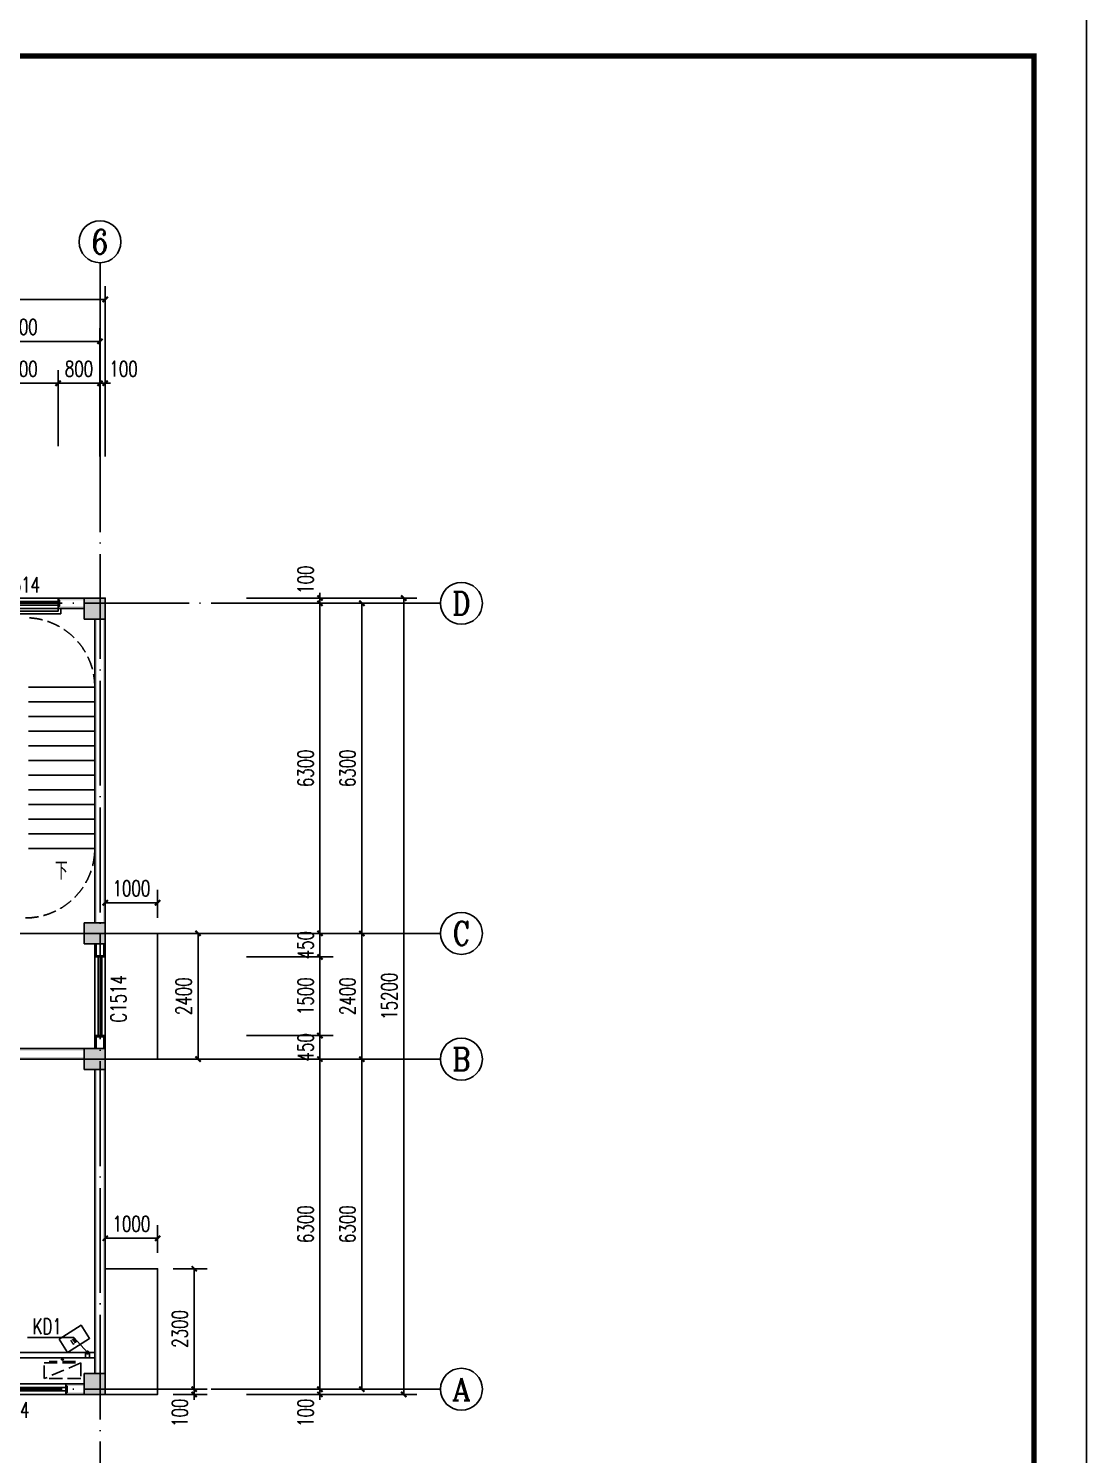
# Model space of a CAD drawing. Extents: x 5904849 to 6011887, y -826029 to -177002.
# Drawn here: x 5944049 to 5964249, y -436788 to -409571 of the extents above; entities that cross this region are included whole.
import ezdxf
from ezdxf.enums import TextEntityAlignment as Align

# ---------------------------------------------------------------- set-up
doc = ezdxf.new("R2010")
doc.units = 0
doc.header["$LTSCALE"] = 1000
doc.header["$MEASUREMENT"] = 0
doc.linetypes.add('DASH', pattern=[0.35, 0.25, -0.1])
doc.linetypes.add('DOTE', pattern=[2.42, 2, -0.2, 0.02, -0.2])
doc.layers.get('0').update_dxf_attribs({"linetype": 'CONTINUOUS'})
doc.layers.get('Defpoints').update_dxf_attribs({"linetype": 'CONTINUOUS'})
for name, color, linetype in [('AXIS', 3, 'CONTINUOUS'), ('AXIS_TEXT', 7, 'CONTINUOUS'), ('COLUMN', 9, 'CONTINUOUS'), ('DIM_SYMB', 3, 'CONTINUOUS'), ('DOTE', 252, 'CONTINUOUS'), ('PUB_DIM', 3, 'CONTINUOUS'), ('PUB_HATCH', 8, 'CONTINUOUS'), ('PUB_TEXT', 7, 'CONTINUOUS'), ('PUB_TITLE', 4, 'CONTINUOUS'), ('PUB_WALL', 9, 'CONTINUOUS'), ('STAIR', 5, 'CONTINUOUS'), ('WALL', 2, 'CONTINUOUS'), ('WINDOW', 4, 'CONTINUOUS'), ('WINDOW_TEXT', 7, 'CONTINUOUS'), ('厨卫布置', 6, 'CONTINUOUS'), ('填充', 251, 'CONTINUOUS'), ('排水', 221, 'CONTINUOUS')]:
    doc.layers.add(name, color=color, linetype=linetype)
doc.styles.add('_TCH_AXIS', font='COMPLEX', dxfattribs={"bigfont": 'GBCBIG'})
doc.styles.add('_TCH_DIM', font='SIMPLEX', dxfattribs={"bigfont": 'GBCBIG'})
doc.styles.add('_TCH_DIM_T3', font='SIMPLEX', dxfattribs={"width": 0.705882, "bigfont": 'GBCBIG'})
doc.styles.add('_TCH_LABEL', font='COMPLEX', dxfattribs={"bigfont": 'GBCBIG'})
doc.styles.add('_TCH_WINDOW', font='SIMPLEX', dxfattribs={"height": 3.5, "bigfont": 'GBCBIG'})
doc.styles.add('COMPLEX', font='COMPLEX')
doc.styles.add('DIM_FONT', font='SIMPLEX', dxfattribs={"width": 0.7, "bigfont": 'GBCBIG'})
doc.dimstyles.new('_TCH_ARCH&&100', dxfattribs={"dimtxt": 297.5, "dimasz": 100, "dimexe": 250, "dimexo": 300, "dimgap": 126.25, "dimtad": 1, "dimdec": 0, "dimzin": 0, "dimdsep": 46, "dimtxsty": '_TCH_DIM_T3', "dimblk": 'ARCHTICK', "dimcen": 0.09, "dimclrt": 7, "dimazin": 2, "dimtfac": 1, "dimtdec": 0, "dimtix": 1, "dimtmove": 2, "dimatfit": 3, "dimfxl": 0, "dimtolj": 1, "dimtzin": 0, "dimarcsym": 0})

# ---------------------------------------------------------------- blocks, each defined once
blk = doc.blocks.new('_ArchTick')
at = {"color": 0, "linetype": 'ByBlock', "const_width": 0.4}
blk.add_lwpolyline([(-0.5, -0.5), (0.5, 0.5)], dxfattribs=at)
blk = doc.blocks.new('*D1093')
at = {"layer": 'Defpoints', "color": 0}
for p in [(5944614, -416342), (5943114, -417842), (5944614, -417842)]:
    blk.add_point(p, dxfattribs=at)
at = {"layer": 'PUB_DIM', "color": 0, "lineweight": -2}
for p, q in [((5943114, -417542), (5943114, -416092)), ((5944614, -417542), (5944614, -416092)), ((5943114, -416342), (5944614, -416342))]:
    blk.add_line(p, q, dxfattribs=at)
at = {"layer": 'PUB_DIM', "color": 0, "lineweight": -2, "xscale": 100, "yscale": 100, "zscale": 100, "rotation": 180}
blk.add_blockref('_ArchTick', (5943114, -416342), dxfattribs=at)
at = {"layer": 'PUB_DIM', "color": 0, "lineweight": -2, "xscale": 100, "yscale": 100, "zscale": 100}
blk.add_blockref('_ArchTick', (5944614, -416342), dxfattribs=at)
at = {"layer": 'PUB_DIM', "color": 7, "insert": (5943864, -416067), "char_height": 297.5, "attachment_point": 5, "style": '_TCH_DIM_T3'}
blk.add_mtext('\\A1;1500', dxfattribs=at)
blk = doc.blocks.new('*D1094')
at = {"layer": 'Defpoints', "color": 0}
for p in [(5945414, -416342), (5944614, -417842), (5945414, -417842)]:
    blk.add_point(p, dxfattribs=at)
at = {"layer": 'PUB_DIM', "color": 0, "lineweight": -2}
for p, q in [((5944614, -417542), (5944614, -416092)), ((5945414, -417542), (5945414, -416092)), ((5944614, -416342), (5945414, -416342))]:
    blk.add_line(p, q, dxfattribs=at)
at = {"layer": 'PUB_DIM', "color": 0, "lineweight": -2, "xscale": 100, "yscale": 100, "zscale": 100, "rotation": 180}
blk.add_blockref('_ArchTick', (5944614, -416342), dxfattribs=at)
at = {"layer": 'PUB_DIM', "color": 0, "lineweight": -2, "xscale": 100, "yscale": 100, "zscale": 100}
blk.add_blockref('_ArchTick', (5945414, -416342), dxfattribs=at)
at = {"layer": 'PUB_DIM', "color": 7, "insert": (5945014, -416067), "char_height": 297.5, "attachment_point": 5, "style": '_TCH_DIM_T3'}
blk.add_mtext('\\A1;800', dxfattribs=at)
blk = doc.blocks.new('*D1095')
at = {"layer": 'Defpoints', "color": 0}
for p in [(5945514, -416342), (5945414, -417842), (5945514, -417842)]:
    blk.add_point(p, dxfattribs=at)
at = {"layer": 'PUB_DIM', "color": 0, "lineweight": -2}
for p, q in [((5945414, -417542), (5945414, -416092)), ((5945514, -417542), (5945514, -416092)), ((5945414, -416342), (5945314, -416342)), ((5945414, -416342), (5945514, -416342)), ((5945514, -416342), (5945614, -416342))]:
    blk.add_line(p, q, dxfattribs=at)
at = {"layer": 'PUB_DIM', "color": 0, "lineweight": -2, "xscale": 100, "yscale": 100, "zscale": 100}
blk.add_blockref('_ArchTick', (5945414, -416342), dxfattribs=at)
at = {"layer": 'PUB_DIM', "color": 0, "lineweight": -2, "xscale": 100, "yscale": 100, "zscale": 100, "rotation": 180}
blk.add_blockref('_ArchTick', (5945514, -416342), dxfattribs=at)
at = {"layer": 'PUB_DIM', "color": 7, "insert": (5945864, -416067), "char_height": 297.5, "attachment_point": 5, "style": '_TCH_DIM_T3'}
blk.add_mtext('\\A1;100', dxfattribs=at)
blk = doc.blocks.new('*D1110')
at = {"layer": 'Defpoints', "color": 0}
for p in [(5947914, -420442), (5949614, -420442), (5947914, -420542)]:
    blk.add_point(p, dxfattribs=at)
at = {"layer": 'PUB_DIM', "color": 0, "lineweight": -2}
for p, q in [((5948214, -420442), (5949864, -420442)), ((5949614, -420442), (5949614, -420342)), ((5949614, -420542), (5949614, -420442)), ((5948214, -420542), (5949864, -420542)), ((5949614, -420542), (5949614, -420642))]:
    blk.add_line(p, q, dxfattribs=at)
at = {"layer": 'PUB_DIM', "color": 0, "lineweight": -2, "xscale": 100, "yscale": 100, "zscale": 100}
for p, rotation in [((5949614, -420442), 270), ((5949614, -420542), 90)]:
    blk.add_blockref('_ArchTick', p, dxfattribs=dict(at, rotation=rotation))
at = {"layer": 'PUB_DIM', "color": 7, "insert": (5949339, -420092), "char_height": 297.5, "attachment_point": 5, "rotation": 90, "style": '_TCH_DIM_T3'}
blk.add_mtext('\\A1;100', dxfattribs=at)
blk = doc.blocks.new('*D1111')
at = {"layer": 'Defpoints', "color": 0}
for p in [(5947914, -420542), (5949614, -420542), (5947914, -426842)]:
    blk.add_point(p, dxfattribs=at)
at = {"layer": 'PUB_DIM', "color": 0, "lineweight": -2}
for p, q in [((5948214, -420542), (5949864, -420542)), ((5949614, -426842), (5949614, -420542)), ((5948214, -426842), (5949864, -426842))]:
    blk.add_line(p, q, dxfattribs=at)
at = {"layer": 'PUB_DIM', "color": 0, "lineweight": -2, "xscale": 100, "yscale": 100, "zscale": 100}
for p, rotation in [((5949614, -420542), 90), ((5949614, -426842), 270)]:
    blk.add_blockref('_ArchTick', p, dxfattribs=dict(at, rotation=rotation))
at = {"layer": 'PUB_DIM', "color": 7, "insert": (5949339, -423692), "char_height": 297.5, "attachment_point": 5, "rotation": 90, "style": '_TCH_DIM_T3'}
blk.add_mtext('\\A1;6300', dxfattribs=at)
blk = doc.blocks.new('*D1112')
at = {"layer": 'Defpoints', "color": 0}
for p in [(5947914, -426842), (5949614, -426842), (5947914, -427292)]:
    blk.add_point(p, dxfattribs=at)
at = {"layer": 'PUB_DIM', "color": 0, "lineweight": -2}
for p, q in [((5949614, -426842), (5949614, -426742)), ((5948214, -426842), (5949864, -426842)), ((5949614, -427292), (5949614, -426842)), ((5948214, -427292), (5949864, -427292)), ((5949614, -427292), (5949614, -427392))]:
    blk.add_line(p, q, dxfattribs=at)
at = {"layer": 'PUB_DIM', "color": 0, "lineweight": -2, "xscale": 100, "yscale": 100, "zscale": 100}
for p, rotation in [((5949614, -426842), 270), ((5949614, -427292), 90)]:
    blk.add_blockref('_ArchTick', p, dxfattribs=dict(at, rotation=rotation))
at = {"layer": 'PUB_DIM', "color": 7, "insert": (5949339, -427067), "char_height": 297.5, "attachment_point": 5, "rotation": 90, "style": '_TCH_DIM_T3'}
blk.add_mtext('\\A1;450', dxfattribs=at)
blk = doc.blocks.new('*D1113')
at = {"layer": 'Defpoints', "color": 0}
for p in [(5947914, -427292), (5949614, -427292), (5947914, -428792)]:
    blk.add_point(p, dxfattribs=at)
at = {"layer": 'PUB_DIM', "color": 0, "lineweight": -2}
for p, q in [((5948214, -427292), (5949864, -427292)), ((5949614, -428792), (5949614, -427292)), ((5948214, -428792), (5949864, -428792))]:
    blk.add_line(p, q, dxfattribs=at)
at = {"layer": 'PUB_DIM', "color": 0, "lineweight": -2, "xscale": 100, "yscale": 100, "zscale": 100}
for p, rotation in [((5949614, -427292), 90), ((5949614, -428792), 270)]:
    blk.add_blockref('_ArchTick', p, dxfattribs=dict(at, rotation=rotation))
at = {"layer": 'PUB_DIM', "color": 7, "insert": (5949339, -428042), "char_height": 297.5, "attachment_point": 5, "rotation": 90, "style": '_TCH_DIM_T3'}
blk.add_mtext('\\A1;1500', dxfattribs=at)
blk = doc.blocks.new('*D1114')
at = {"layer": 'Defpoints', "color": 0}
for p in [(5947914, -428792), (5949614, -428792), (5947914, -429242)]:
    blk.add_point(p, dxfattribs=at)
at = {"layer": 'PUB_DIM', "color": 0, "lineweight": -2}
for p, q in [((5948214, -428792), (5949864, -428792)), ((5949614, -428792), (5949614, -428692)), ((5949614, -429242), (5949614, -428792)), ((5948214, -429242), (5949864, -429242)), ((5949614, -429242), (5949614, -429342))]:
    blk.add_line(p, q, dxfattribs=at)
at = {"layer": 'PUB_DIM', "color": 0, "lineweight": -2, "xscale": 100, "yscale": 100, "zscale": 100}
for p, rotation in [((5949614, -428792), 270), ((5949614, -429242), 90)]:
    blk.add_blockref('_ArchTick', p, dxfattribs=dict(at, rotation=rotation))
at = {"layer": 'PUB_DIM', "color": 7, "insert": (5949339, -429017), "char_height": 297.5, "attachment_point": 5, "rotation": 90, "style": '_TCH_DIM_T3'}
blk.add_mtext('\\A1;450', dxfattribs=at)
blk = doc.blocks.new('*D1115')
at = {"layer": 'Defpoints', "color": 0}
for p in [(5947914, -429242), (5949614, -429242), (5947914, -435542)]:
    blk.add_point(p, dxfattribs=at)
at = {"layer": 'PUB_DIM', "color": 0, "lineweight": -2}
for p, q in [((5948214, -429242), (5949864, -429242)), ((5949614, -435542), (5949614, -429242)), ((5948214, -435542), (5949864, -435542))]:
    blk.add_line(p, q, dxfattribs=at)
at = {"layer": 'PUB_DIM', "color": 0, "lineweight": -2, "xscale": 100, "yscale": 100, "zscale": 100}
for p, rotation in [((5949614, -429242), 90), ((5949614, -435542), 270)]:
    blk.add_blockref('_ArchTick', p, dxfattribs=dict(at, rotation=rotation))
at = {"layer": 'PUB_DIM', "color": 7, "insert": (5949339, -432392), "char_height": 297.5, "attachment_point": 5, "rotation": 90, "style": '_TCH_DIM_T3'}
blk.add_mtext('\\A1;6300', dxfattribs=at)
blk = doc.blocks.new('*D1116')
at = {"layer": 'Defpoints', "color": 0}
for p in [(5947914, -435542), (5947914, -435642), (5949614, -435542)]:
    blk.add_point(p, dxfattribs=at)
at = {"layer": 'PUB_DIM', "color": 0, "lineweight": -2}
for p, q in [((5949614, -435542), (5949614, -435442)), ((5948214, -435542), (5949864, -435542)), ((5948214, -435642), (5949864, -435642)), ((5949614, -435642), (5949614, -435542)), ((5949614, -435642), (5949614, -435742))]:
    blk.add_line(p, q, dxfattribs=at)
at = {"layer": 'PUB_DIM', "color": 0, "lineweight": -2, "xscale": 100, "yscale": 100, "zscale": 100}
for p, rotation in [((5949614, -435542), 270), ((5949614, -435642), 90)]:
    blk.add_blockref('_ArchTick', p, dxfattribs=dict(at, rotation=rotation))
at = {"layer": 'PUB_DIM', "color": 7, "insert": (5949339, -435992), "char_height": 297.5, "attachment_point": 5, "rotation": 90, "style": '_TCH_DIM_T3'}
blk.add_mtext('\\A1;100', dxfattribs=at)
blk = doc.blocks.new('*D1144')
at = {"layer": 'Defpoints', "color": 0}
for p in [(5946514, -433242), (5947213, -433242), (5946514, -435542)]:
    blk.add_point(p, dxfattribs=at)
at = {"layer": 'PUB_DIM', "color": 0, "lineweight": -2}
for p, q in [((5946814, -433242), (5947463, -433242)), ((5947213, -435542), (5947213, -433242)), ((5946814, -435542), (5947463, -435542))]:
    blk.add_line(p, q, dxfattribs=at)
at = {"layer": 'PUB_DIM', "color": 0, "lineweight": -2, "xscale": 100, "yscale": 100, "zscale": 100}
for p, rotation in [((5947213, -433242), 90), ((5947213, -435542), 270)]:
    blk.add_blockref('_ArchTick', p, dxfattribs=dict(at, rotation=rotation))
at = {"layer": 'PUB_DIM', "color": 7, "insert": (5946938, -434392), "char_height": 297.5, "attachment_point": 5, "rotation": 90, "style": '_TCH_DIM_T3'}
blk.add_mtext('\\A1;2300', dxfattribs=at)
blk = doc.blocks.new('*D1145')
at = {"layer": 'Defpoints', "color": 0}
for p in [(5946514, -435542), (5946514, -435642), (5947213, -435542)]:
    blk.add_point(p, dxfattribs=at)
at = {"layer": 'PUB_DIM', "color": 0, "lineweight": -2}
for p, q in [((5947213, -435542), (5947213, -435442)), ((5946814, -435542), (5947463, -435542)), ((5946814, -435642), (5947463, -435642)), ((5947213, -435642), (5947213, -435542)), ((5947213, -435642), (5947213, -435742))]:
    blk.add_line(p, q, dxfattribs=at)
at = {"layer": 'PUB_DIM', "color": 0, "lineweight": -2, "xscale": 100, "yscale": 100, "zscale": 100}
for p, rotation in [((5947213, -435542), 270), ((5947213, -435642), 90)]:
    blk.add_blockref('_ArchTick', p, dxfattribs=dict(at, rotation=rotation))
at = {"layer": 'PUB_DIM', "color": 7, "insert": (5946938, -435992), "char_height": 297.5, "attachment_point": 5, "rotation": 90, "style": '_TCH_DIM_T3'}
blk.add_mtext('\\A1;100', dxfattribs=at)
blk = doc.blocks.new('*D1146')
at = {"layer": 'Defpoints', "color": 0}
for p in [(5946514, -432661), (5945514, -433242), (5946514, -433242)]:
    blk.add_point(p, dxfattribs=at)
at = {"layer": 'PUB_DIM', "color": 0, "lineweight": -2}
for p, q in [((5945514, -432942), (5945514, -432411)), ((5946514, -432942), (5946514, -432411)), ((5945514, -432661), (5946514, -432661))]:
    blk.add_line(p, q, dxfattribs=at)
at = {"layer": 'PUB_DIM', "color": 0, "lineweight": -2, "xscale": 100, "yscale": 100, "zscale": 100, "rotation": 180}
blk.add_blockref('_ArchTick', (5945514, -432661), dxfattribs=at)
at = {"layer": 'PUB_DIM', "color": 0, "lineweight": -2, "xscale": 100, "yscale": 100, "zscale": 100}
blk.add_blockref('_ArchTick', (5946514, -432661), dxfattribs=at)
at = {"layer": 'PUB_DIM', "color": 7, "insert": (5946014, -432386), "char_height": 297.5, "attachment_point": 5, "style": '_TCH_DIM_T3'}
blk.add_mtext('\\A1;1000', dxfattribs=at)
blk = doc.blocks.new('*D1147')
at = {"layer": 'Defpoints', "color": 0}
for p in [(5946514, -426842), (5947286, -426842), (5946514, -429242)]:
    blk.add_point(p, dxfattribs=at)
at = {"layer": 'PUB_DIM', "color": 0, "lineweight": -2}
for p, q in [((5946814, -426842), (5947536, -426842)), ((5947286, -429242), (5947286, -426842)), ((5946814, -429242), (5947536, -429242))]:
    blk.add_line(p, q, dxfattribs=at)
at = {"layer": 'PUB_DIM', "color": 0, "lineweight": -2, "xscale": 100, "yscale": 100, "zscale": 100}
for p, rotation in [((5947286, -426842), 90), ((5947286, -429242), 270)]:
    blk.add_blockref('_ArchTick', p, dxfattribs=dict(at, rotation=rotation))
at = {"layer": 'PUB_DIM', "color": 7, "insert": (5947011, -428042), "char_height": 297.5, "attachment_point": 5, "rotation": 90, "style": '_TCH_DIM_T3'}
blk.add_mtext('\\A1;2400', dxfattribs=at)
blk = doc.blocks.new('*D1148')
at = {"layer": 'Defpoints', "color": 0}
for p in [(5946514, -426258), (5945514, -426842), (5946514, -426842)]:
    blk.add_point(p, dxfattribs=at)
at = {"layer": 'PUB_DIM', "color": 0, "lineweight": -2}
for p, q in [((5945514, -426542), (5945514, -426008)), ((5946514, -426542), (5946514, -426008)), ((5945514, -426258), (5946514, -426258))]:
    blk.add_line(p, q, dxfattribs=at)
at = {"layer": 'PUB_DIM', "color": 0, "lineweight": -2, "xscale": 100, "yscale": 100, "zscale": 100, "rotation": 180}
blk.add_blockref('_ArchTick', (5945514, -426258), dxfattribs=at)
at = {"layer": 'PUB_DIM', "color": 0, "lineweight": -2, "xscale": 100, "yscale": 100, "zscale": 100}
blk.add_blockref('_ArchTick', (5946514, -426258), dxfattribs=at)
at = {"layer": 'PUB_DIM', "color": 7, "insert": (5946014, -425983), "char_height": 297.5, "attachment_point": 5, "style": '_TCH_DIM_T3'}
blk.add_mtext('\\A1;1000', dxfattribs=at)
blk = doc.blocks.new('*D1321')
at = {"layer": 'AXIS', "color": 0, "lineweight": -2}
for p, q in [((5948214, -429242), (5950664, -429242)), ((5950414, -435542), (5950414, -429242)), ((5948214, -435542), (5950664, -435542))]:
    blk.add_line(p, q, dxfattribs=at)
at = {"layer": 'Defpoints', "color": 0}
for p in [(5947914, -429242), (5950414, -429242), (5947914, -435542)]:
    blk.add_point(p, dxfattribs=at)
at = {"layer": 'AXIS', "color": 0, "lineweight": -2, "xscale": 100, "yscale": 100, "zscale": 100}
for p, rotation in [((5950414, -429242), 90), ((5950414, -435542), 270)]:
    blk.add_blockref('_ArchTick', p, dxfattribs=dict(at, rotation=rotation))
at = {"layer": 'AXIS', "color": 7, "insert": (5950139, -432392), "char_height": 297.5, "attachment_point": 5, "rotation": 90, "style": '_TCH_DIM_T3'}
blk.add_mtext('\\A1;6300', dxfattribs=at)
blk = doc.blocks.new('*D1322')
at = {"layer": 'AXIS', "color": 0, "lineweight": -2}
for p, q in [((5948214, -426842), (5950664, -426842)), ((5950414, -429242), (5950414, -426842)), ((5948214, -429242), (5950664, -429242))]:
    blk.add_line(p, q, dxfattribs=at)
at = {"layer": 'Defpoints', "color": 0}
for p in [(5947914, -426842), (5950414, -426842), (5947914, -429242)]:
    blk.add_point(p, dxfattribs=at)
at = {"layer": 'AXIS', "color": 0, "lineweight": -2, "xscale": 100, "yscale": 100, "zscale": 100}
for p, rotation in [((5950414, -426842), 90), ((5950414, -429242), 270)]:
    blk.add_blockref('_ArchTick', p, dxfattribs=dict(at, rotation=rotation))
at = {"layer": 'AXIS', "color": 7, "insert": (5950139, -428042), "char_height": 297.5, "attachment_point": 5, "rotation": 90, "style": '_TCH_DIM_T3'}
blk.add_mtext('\\A1;2400', dxfattribs=at)
blk = doc.blocks.new('*D1323')
at = {"layer": 'AXIS', "color": 0, "lineweight": -2}
for p, q in [((5948214, -420542), (5950664, -420542)), ((5950414, -426842), (5950414, -420542)), ((5948214, -426842), (5950664, -426842))]:
    blk.add_line(p, q, dxfattribs=at)
at = {"layer": 'Defpoints', "color": 0}
for p in [(5947914, -420542), (5950414, -420542), (5947914, -426842)]:
    blk.add_point(p, dxfattribs=at)
at = {"layer": 'AXIS', "color": 0, "lineweight": -2, "xscale": 100, "yscale": 100, "zscale": 100}
for p, rotation in [((5950414, -420542), 90), ((5950414, -426842), 270)]:
    blk.add_blockref('_ArchTick', p, dxfattribs=dict(at, rotation=rotation))
at = {"layer": 'AXIS', "color": 7, "insert": (5950139, -423692), "char_height": 297.5, "attachment_point": 5, "rotation": 90, "style": '_TCH_DIM_T3'}
blk.add_mtext('\\A1;6300', dxfattribs=at)
blk = doc.blocks.new('*D1324')
at = {"layer": 'AXIS', "color": 0, "lineweight": -2}
for p, q in [((5948214, -420442), (5951464, -420442)), ((5951214, -435642), (5951214, -420442)), ((5948214, -435642), (5951464, -435642))]:
    blk.add_line(p, q, dxfattribs=at)
at = {"layer": 'Defpoints', "color": 0}
for p in [(5947914, -420442), (5951214, -420442), (5947914, -435642)]:
    blk.add_point(p, dxfattribs=at)
at = {"layer": 'AXIS', "color": 0, "lineweight": -2, "xscale": 100, "yscale": 100, "zscale": 100}
for p, rotation in [((5951214, -420442), 90), ((5951214, -435642), 270)]:
    blk.add_blockref('_ArchTick', p, dxfattribs=dict(at, rotation=rotation))
at = {"layer": 'AXIS', "color": 7, "insert": (5950939, -428042), "char_height": 297.5, "attachment_point": 5, "rotation": 90, "style": '_TCH_DIM_T3'}
blk.add_mtext('\\A1;15200', dxfattribs=at)
blk = doc.blocks.new('*D1333')
at = {"layer": 'AXIS', "color": 0, "lineweight": -2}
for p, q in [((5942314, -417742), (5942314, -415292)), ((5945414, -417742), (5945414, -415292)), ((5942314, -415542), (5945414, -415542))]:
    blk.add_line(p, q, dxfattribs=at)
at = {"layer": 'Defpoints', "color": 0}
for p in [(5945414, -415542), (5942314, -418042), (5945414, -418042)]:
    blk.add_point(p, dxfattribs=at)
at = {"layer": 'AXIS', "color": 0, "lineweight": -2, "xscale": 100, "yscale": 100, "zscale": 100, "rotation": 180}
blk.add_blockref('_ArchTick', (5942314, -415542), dxfattribs=at)
at = {"layer": 'AXIS', "color": 0, "lineweight": -2, "xscale": 100, "yscale": 100, "zscale": 100}
blk.add_blockref('_ArchTick', (5945414, -415542), dxfattribs=at)
at = {"layer": 'AXIS', "color": 7, "insert": (5943864, -415267), "char_height": 297.5, "attachment_point": 5, "style": '_TCH_DIM_T3'}
blk.add_mtext('\\A1;3100', dxfattribs=at)
blk = doc.blocks.new('*D1334')
at = {"layer": 'AXIS', "color": 0, "lineweight": -2}
for p, q in [((5923314, -417742), (5923314, -414492)), ((5945514, -417742), (5945514, -414492)), ((5923314, -414742), (5945514, -414742))]:
    blk.add_line(p, q, dxfattribs=at)
at = {"layer": 'Defpoints', "color": 0}
for p in [(5945514, -414742), (5923314, -418042), (5945514, -418042)]:
    blk.add_point(p, dxfattribs=at)
at = {"layer": 'AXIS', "color": 0, "lineweight": -2, "xscale": 100, "yscale": 100, "zscale": 100, "rotation": 180}
blk.add_blockref('_ArchTick', (5923314, -414742), dxfattribs=at)
at = {"layer": 'AXIS', "color": 0, "lineweight": -2, "xscale": 100, "yscale": 100, "zscale": 100}
blk.add_blockref('_ArchTick', (5945514, -414742), dxfattribs=at)
at = {"layer": 'AXIS', "color": 7, "insert": (5934414, -414467), "char_height": 297.5, "attachment_point": 5, "style": '_TCH_DIM_T3'}
blk.add_mtext('\\A1;22200', dxfattribs=at)
blk = doc.blocks.new('$TCHSYS$WIN2D')
for p, q in [((-0.5, 0.5), (0.5, 0.5)), ((-0.5, 0.5), (-0.5, -0.5)), ((0.5, 0.5), (0.5, -0.5)), ((0.5, 0.167), (-0.5, 0.167)), ((0.5, -0.167), (-0.5, -0.167)), ((-0.5, -0.5), (0.5, -0.5))]:
    blk.add_line(p, q)
blk = doc.blocks.new('$WINLIB2D$00000001')
at = {"color": 0}
for points in [[(-0.5, 0.5), (-0.5, -0.5)], [(-0.5, 0.5), (0.5, 0.5)], [(0.5, -0.5), (0.5, 0.5)], [(0.5, 0.167), (-0.5, 0.167)], [(0.5, -0.167), (-0.5, -0.167)], [(-0.5, -0.5), (0.5, -0.5)]]:
    blk.add_lwpolyline(points, dxfattribs=at)
blk = doc.blocks.new('_FZH')
blk.add_lwpolyline([(-0.5, -0.5), (0.5, -0.5), (0.5, 0.5), (-0.5, 0.5)], close=True)
at = {"layer": 'PUB_HATCH'}
blk.add_solid([(-0.5, -0.5), (0.5, -0.5), (-0.5, 0.5), (0.5, 0.5)], dxfattribs=at)
blk = doc.blocks.new('_AXISO')
blk.add_circle((0, 0), 0.5)
at = {"layer": 'AXIS_TEXT', "style": 'COMPLEX', "width": 1.041667}
blk.add_attdef('A', text='', height=0.56, dxfattribs=at).set_placement((-0.25, -0.28), (0.25, -0.28), align=Align.FIT)
blk = doc.blocks.new('A$C2E081725')
at = {"linetype": 'DASH'}
for p, q in [((700, 94), (0, 394)), ((600, 64), (100, 64)), ((138, 94), (138, 64)), ((350, 8), (327, 39)), ((350, 49), (350, 0)), ((350, 8), (373, 39)), ((563, 94), (563, 64))]:
    blk.add_line(p, q, dxfattribs=at)
blk.add_lwpolyline([(0, 394), (0, 94), (700, 94), (700, 394)], close=True, dxfattribs=at)

msp = doc.modelspace()

# ---------------------------------------------------------------- hatches: boundary and pattern name
at = {"layer": 'PUB_WALL', "linetype": 'ByBlock'}
for points in [[(5945114.3, -420482.2), (5945114.3, -420442.2), (5944614.3, -420442.2), (5944654.3, -420482.2)], [(5944614.3, -420442.2), (5944614.3, -420642.2), (5944654.3, -420602.2), (5944654.3, -420482.2)], [(5945514.3, -420442.2), (5945114.3, -420442.2), (5945154.3, -420482.2), (5945474.3, -420482.2)], [(5945114.3, -420442.2), (5945114.3, -420842.2), (5945154.3, -420802.2), (5945154.3, -420482.2)], [(5945514.3, -420842.2), (5945514.3, -420442.2), (5945474.3, -420482.2), (5945474.3, -420802.2)], [(5945114.3, -420642.2), (5945114.3, -420602.2), (5944654.3, -420602.2), (5944614.3, -420642.2)], [(5945114.3, -420842.2), (5945514.3, -420842.2), (5945474.3, -420802.2), (5945154.3, -420802.2)], [(5945314.3, -426642.2), (5945354.3, -426642.2), (5945354.3, -420842.2), (5945314.3, -420842.2)], [(5945474.3, -426642.2), (5945514.3, -426642.2), (5945514.3, -420842.2), (5945474.3, -420842.2)], [(5945514.3, -426642.2), (5945114.3, -426642.2), (5945154.3, -426682.2), (5945474.3, -426682.2)], [(5945114.3, -426642.2), (5945114.3, -427042.2), (5945154.3, -427002.2), (5945154.3, -426682.2)], [(5945514.3, -427042.2), (5945514.3, -426642.2), (5945474.3, -426682.2), (5945474.3, -427002.2)], [(5945114.3, -427042.2), (5945514.3, -427042.2), (5945474.3, -427002.2), (5945154.3, -427002.2)], [(5945354.3, -427042.2), (5945314.3, -427042.2), (5945314.3, -427292.2), (5945354.3, -427252.2)], [(5945314.3, -427292.2), (5945514.3, -427292.2), (5945474.3, -427252.2), (5945354.3, -427252.2)], [(5945514.3, -427042.2), (5945474.3, -427042.2), (5945474.3, -427252.2), (5945514.3, -427292.2)], [(5945514.3, -428792.2), (5945314.3, -428792.2), (5945354.3, -428832.2), (5945474.3, -428832.2)], [(5945314.3, -429042.2), (5945354.3, -429042.2), (5945354.3, -428832.2), (5945314.3, -428792.2)], [(5945474.3, -429042.2), (5945514.3, -429042.2), (5945514.3, -428792.2), (5945474.3, -428832.2)], [(5945114.3, -429082.2), (5945114.3, -429042.2), (5942514.3, -429042.2), (5942474.3, -429082.2)], [(5945514.3, -429042.2), (5945114.3, -429042.2), (5945154.3, -429082.2), (5945474.3, -429082.2)], [(5945114.3, -429042.2), (5945114.3, -429442.2), (5945154.3, -429402.2), (5945154.3, -429082.2)], [(5945514.3, -429442.2), (5945514.3, -429042.2), (5945474.3, -429082.2), (5945474.3, -429402.2)], [(5945114.3, -429242.2), (5945114.3, -429202.2), (5942414.3, -429202.2), (5942414.3, -429242.2)], [(5945114.3, -429442.2), (5945514.3, -429442.2), (5945474.3, -429402.2), (5945154.3, -429402.2)], [(5945314.3, -435242.2), (5945354.3, -435242.2), (5945354.3, -429442.2), (5945314.3, -429442.2)], [(5945474.3, -435242.2), (5945514.3, -435242.2), (5945514.3, -429442.2), (5945474.3, -429442.2)], [(5945114.3, -435482.2), (5945114.3, -435442.2), (5944764.3, -435442.2), (5944804.3, -435482.2)], [(5944764.3, -435442.2), (5944764.3, -435642.2), (5944804.3, -435602.2), (5944804.3, -435482.2)], [(5945514.3, -435242.2), (5945114.3, -435242.2), (5945154.3, -435282.2), (5945474.3, -435282.2)], [(5945114.3, -435242.2), (5945114.3, -435642.2), (5945154.3, -435602.2), (5945154.3, -435282.2)], [(5945514.3, -435642.2), (5945514.3, -435242.2), (5945474.3, -435282.2), (5945474.3, -435602.2)], [(5945114.3, -435642.2), (5945114.3, -435602.2), (5944804.3, -435602.2), (5944764.3, -435642.2)], [(5945114.3, -435642.2), (5945514.3, -435642.2), (5945474.3, -435602.2), (5945154.3, -435602.2)]]:
    msp.add_hatch(color=256, dxfattribs=at).paths.add_polyline_path(points)

# ---------------------------------------------------------------- linework, layer by layer
at = {"linetype": 'ByBlock'}
msp.add_line((5941814.3, -434842.2), (5945314.3, -434842.2), dxfattribs=at)
at = {"color": 0}
for points in [[(5943064.3, -420642.2), (5943064.3, -420742.2), (5944664.3, -420742.2), (5944664.3, -420642.2)], [(5943114.3, -420642.2), (5943114.3, -420692.2), (5944614.3, -420692.2), (5944614.3, -420642.2)]]:
    msp.add_lwpolyline(points, dxfattribs=at)
for points in [[(5945514.3, -429242.2), (5946514.3, -429242.2), (5946514.3, -426842.2), (5945514.3, -426842.2)], [(5945514.3, -435642.2), (5946514.3, -435642.2), (5946514.3, -433242.2), (5945514.3, -433242.2)]]:
    msp.add_lwpolyline(points)
at = {"color": 0, "linetype": 'DASH'}
for centre, start, end in [((5943989.3, -422142.2), 360, 90), ((5943989.3, -425222.2), 270, 0)]:
    msp.add_arc(centre, 1325, start, end, dxfattribs=at)
at = {"layer": 'AXIS', "color": 0}
for p, q in [((5945414.3, -418042.2), (5945414.3, -414042.2)), ((5947914.3, -420542.2), (5951914.3, -420542.2)), ((5947914.3, -426842.2), (5951914.3, -426842.2)), ((5947914.3, -429242.2), (5951914.3, -429242.2)), ((5947914.3, -435542.2), (5951914.3, -435542.2))]:
    msp.add_line(p, q, dxfattribs=at)
at = {"layer": 'DIM_SYMB', "color": 0}
msp.add_lwpolyline([(5944651.8, -425362.2, 0, 0, 0), (5944651.8, -421392.2, 0, 0, 0), (5943176.8, -421392.2, 0, 0, 0), (5943176.8, -423242.2, 80, 0, 0), (5943176.8, -423542.2, 0, 0, 0)], format="xyseb", dxfattribs=at)
at = {"layer": 'DIM_SYMB'}
msp.add_lwpolyline([(5944031.6, -434552.3), (5944912.7, -434552.3), (5945174.3, -434842.2)], dxfattribs=at)
at = {"layer": 'DIM_SYMB', "const_width": 40}
msp.add_lwpolyline([(5945160.9, -434827.4, 1), (5945187.7, -434857.1, 1)], format="xyb", close=True, dxfattribs=at)
at = {"layer": 'DOTE', "linetype": 'DOTE'}
for p, q in [((5945414.3, -438542.2), (5945414.3, -418042.2)), ((5920914.3, -420542.2), (5947914.3, -420542.2)), ((5920914.3, -426842.2), (5947914.3, -426842.2)), ((5922514.3, -426842.2), (5946314.3, -426842.2)), ((5920914.3, -429242.2), (5947914.3, -429242.2)), ((5922514.3, -429242.2), (5946314.3, -429242.2)), ((5920914.3, -435542.2), (5947914.3, -435542.2))]:
    msp.add_line(p, q, dxfattribs=at)
at = {"layer": 'PUB_TITLE', "color": 4}
msp.add_lwpolyline([(5904849.4, -451096.5), (5964249.4, -451096.5), (5964249.4, -409096.5), (5904849.4, -409096.5)], close=True, dxfattribs=at)
at = {"layer": 'PUB_TITLE', "color": 4, "const_width": 100}
msp.add_lwpolyline([(5907349.4, -450096.5), (5963249.4, -450096.5), (5963249.4, -410096.5), (5907349.4, -410096.5)], close=True, dxfattribs=at)
at = {"layer": 'STAIR', "linetype": 'ByBlock'}
for p, q in [((5945114.3, -420642.2), (5942414.3, -420642.2)), ((5945314.3, -422042.2), (5945314.3, -420842.2))]:
    msp.add_line(p, q, dxfattribs=at)
at = {"layer": 'STAIR', "color": 0}
for p, q in [((5945114.3, -420642.2), (5942514.3, -420642.2)), ((5945314.3, -422142.2), (5945314.3, -420842.2)), ((5945314.3, -422142.2), (5944049.3, -422142.2)), ((5944049.3, -422142.2), (5945314.3, -422142.2)), ((5945314.3, -422142.2), (5945314.3, -425222.2)), ((5945314.3, -422422.2), (5944049.3, -422422.2)), ((5945314.3, -422702.2), (5944049.3, -422702.2)), ((5945314.3, -422982.2), (5944049.3, -422982.2)), ((5945314.3, -423262.2), (5944049.3, -423262.2)), ((5945314.3, -423542.2), (5944049.3, -423542.2)), ((5945314.3, -423822.2), (5944049.3, -423822.2)), ((5945314.3, -424102.2), (5944049.3, -424102.2)), ((5945314.3, -424382.2), (5944049.3, -424382.2)), ((5945314.3, -424662.2), (5944049.3, -424662.2)), ((5945314.3, -424942.2), (5944049.3, -424942.2)), ((5945314.3, -425222.2), (5944049.3, -425222.2))]:
    msp.add_line(p, q, dxfattribs=at)
at = {"layer": 'WALL', "linetype": 'ByBlock'}
for p, q in [((5945114.3, -420442.2), (5944614.3, -420442.2)), ((5944614.3, -420442.2), (5944614.3, -420642.2)), ((5944614.3, -420642.2), (5945114.3, -420642.2)), ((5945314.3, -420842.2), (5945314.3, -426642.2)), ((5945514.3, -420842.2), (5945514.3, -426642.2)), ((5945314.3, -427042.2), (5945314.3, -427292.2)), ((5945314.3, -427292.2), (5945514.3, -427292.2)), ((5945514.3, -427292.2), (5945514.3, -427042.2)), ((5945514.3, -428792.2), (5945314.3, -428792.2)), ((5945314.3, -428792.2), (5945314.3, -429042.2)), ((5945514.3, -429042.2), (5945514.3, -428792.2)), ((5942514.3, -429042.2), (5945114.3, -429042.2)), ((5942414.3, -429242.2), (5945114.3, -429242.2)), ((5945314.3, -429442.2), (5945314.3, -435242.2)), ((5945514.3, -429442.2), (5945514.3, -435242.2)), ((5945114.3, -435442.2), (5944764.3, -435442.2)), ((5944764.3, -435442.2), (5944764.3, -435642.2)), ((5944764.3, -435642.2), (5945114.3, -435642.2))]:
    msp.add_line(p, q, dxfattribs=at)
at = {"layer": '厨卫布置'}
msp.add_lwpolyline([(5944631.5, -434589.8), (5944793.6, -434842.2), (5945214.3, -434572), (5945052.2, -434319.6)], close=True, dxfattribs=at)
at = {"layer": '填充', "linetype": 'DASH', "ltscale": 500}
msp.add_line((5941814.3, -434942.2), (5945314.3, -434942.2), dxfattribs=at)
at = {"layer": '排水'}
msp.add_lwpolyline([(5945134.3, -434942.2), (5945214.3, -434942.2), (5945214.3, -434842.2), (5945134.3, -434842.2)], close=True, dxfattribs=at)

# ---------------------------------------------------------------- block references
at = {"layer": 'AXIS', "color": 0}
ref = msp.add_blockref('_AXISO', (5945414.3, -413642.2), dxfattribs=dict(at, xscale=800, yscale=800, zscale=800))
ref.add_attrib('A', '6', dxfattribs={"layer": 'AXIS_TEXT', "color": 0, "height": 465.9, "style": '_TCH_AXIS'}).set_placement((5945259, -413875.2), (5945569.6, -413875.2), align=Align.FIT)
ref = msp.add_blockref('_AXISO', (5952314.3, -420542.2), dxfattribs=dict(at, xscale=800, yscale=800, zscale=800))
ref.add_attrib('A', 'D', dxfattribs={"layer": 'AXIS_TEXT', "color": 0, "height": 435.3, "style": '_TCH_AXIS'}).set_placement((5952138.1, -420759.9), (5952490.5, -420759.9), align=Align.FIT)
ref = msp.add_blockref('_AXISO', (5952314.3, -426842.2), dxfattribs=dict(at, xscale=800, yscale=800, zscale=800))
ref.add_attrib('A', 'C', dxfattribs={"layer": 'AXIS_TEXT', "color": 0, "height": 455.7, "style": '_TCH_AXIS'}).set_placement((5952151.6, -427070.1), (5952477, -427070.1), align=Align.FIT)
ref = msp.add_blockref('_AXISO', (5952314.3, -429242.2), dxfattribs=dict(at, xscale=800, yscale=800, zscale=800))
ref.add_attrib('A', 'B', dxfattribs={"layer": 'AXIS_TEXT', "color": 0, "height": 435.3, "style": '_TCH_AXIS'}).set_placement((5952138.1, -429459.9), (5952490.5, -429459.9), align=Align.FIT)
ref = msp.add_blockref('_AXISO', (5952314.3, -435542.2), dxfattribs=dict(at, xscale=800, yscale=800, zscale=800))
ref.add_attrib('A', 'A', dxfattribs={"layer": 'AXIS_TEXT', "color": 0, "height": 425.2, "style": '_TCH_AXIS'}).set_placement((5952132.1, -435754.8), (5952496.5, -435754.8), align=Align.FIT)
at = {"layer": 'COLUMN', "linetype": 'ByBlock', "xscale": 400, "yscale": 400, "zscale": 400}
for p in [(5945314.3, -420642.2), (5945314.3, -426842.2), (5945314.3, -429242.2), (5945314.3, -435442.2)]:
    msp.add_blockref('_FZH', p, dxfattribs=at)
at = {"layer": 'WINDOW', "linetype": 'ByBlock'}
ref = msp.add_blockref('$TCHSYS$WIN2D', (5943864.3, -420542.2), dxfattribs=dict(at, xscale=-1500, yscale=-200.000005539041, zscale=-1500, rotation=6.713569886162655e-08))
ref.add_attrib('A', 'C1514', (5943359.8, -420338.3), dxfattribs={"layer": 'WINDOW_TEXT', "linetype": 'ByBlock', "height": 297.5, "rotation": 0, "style": '_TCH_WINDOW', "width": 0.705882})
ref = msp.add_blockref('$TCHSYS$WIN2D', (5945414.3, -428042.2), dxfattribs=dict(at, xscale=-1500, yscale=-199.9999982714653, zscale=-1500, rotation=269.9999998714003))
ref.add_attrib('A', 'C1514', (5945915.7, -428546.7), dxfattribs={"layer": 'WINDOW_TEXT', "linetype": 'ByBlock', "height": 297.5, "rotation": 90, "style": '_TCH_WINDOW', "width": 0.705882})
ref = msp.add_blockref('$WINLIB2D$00000001', (5943564.3, -435542.2), dxfattribs=dict(at, xscale=2400, yscale=-200.0000067215879, zscale=2400, rotation=180.0000000596849))
ref.add_attrib('A', 'XFC2414', (5942818.3, -436088.3), dxfattribs={"layer": 'WINDOW_TEXT', "linetype": 'ByBlock', "height": 297.5, "rotation": 0, "style": '_TCH_WINDOW', "width": 0.705882})
at = {"layer": '厨卫布置', "xscale": -1, "rotation": 180}
msp.add_blockref('A$C2E081725', (5944346.1, -434946.7), dxfattribs=at)

# ---------------------------------------------------------------- texts
at = {"layer": 'PUB_TEXT', "color": 0, "style": '_TCH_DIM'}
msp.add_text('下', height=337.6, dxfattribs=at).set_placement((5944556.9, -425817.2))
at = {"layer": 'PUB_TEXT', "style": '_TCH_LABEL', "width": 0.705882}
msp.add_text('KD1', height=297.5, dxfattribs=at).set_placement((5944127, -434492.3))
at = {"layer": '厨卫布置', "style": 'DIM_FONT', "width": 0.494118}
msp.add_text('LW', height=89.65, rotation=32.71669, dxfattribs=at).set_placement((5944893.2, -434688.1))

# ---------------------------------------------------------------- dimensions: what is measured, and where the dimension line sits
at = {"layer": 'AXIS', "color": 0}
for p1, p2, distance, picture, middle in [((5923314.3, -418042.2), (5945514.3, -418042.2), 3300, '*D1334', (5934414.3, -414467.2)), ((5942314.3, -418042.2), (5945414.3, -418042.2), 2500, '*D1333', (5943864.3, -415267.2)), ((5947914.3, -435642.2), (5947914.3, -420442.2), -3300, '*D1324', (5950939.3, -428042.2)), ((5947914.3, -426842.2), (5947914.3, -420542.2), -2500, '*D1323', (5950139.3, -423692.2)), ((5947914.3, -429242.2), (5947914.3, -426842.2), -2500, '*D1322', (5950139.3, -428042.2)), ((5947914.3, -435542.2), (5947914.3, -429242.2), -2500, '*D1321', (5950139.3, -432392.2))]:
    dim = msp.add_aligned_dim(p1=p1, p2=p2, distance=distance, dimstyle='_TCH_ARCH&&100', dxfattribs=at)
    dim.commit()
    dim.dimension.update_dxf_attribs({"geometry": picture, "text_midpoint": middle})
at = {"layer": 'PUB_DIM', "color": 0}
for p1, p2, distance, picture, middle in [((5943114.3, -417842.2), (5944614.3, -417842.2), 1500, '*D1093', (5943864.3, -416067.2)), ((5944614.3, -417842.2), (5945414.3, -417842.2), 1500, '*D1094', (5945014.3, -416067.2)), ((5947914.3, -426842.2), (5947914.3, -420542.2), -1700, '*D1111', (5949339.3, -423692.2)), ((5945514.3, -426842.2), (5946514.3, -426842.2), 584.7, '*D1148', (5946014.3, -425982.5)), ((5947914.3, -427292.2), (5947914.3, -426842.2), -1700, '*D1112', (5949339.3, -427067.2)), ((5946514.3, -429242.2), (5946514.3, -426842.2), -771.7, '*D1147', (5947011, -428042.2)), ((5947914.3, -428792.2), (5947914.3, -427292.2), -1700, '*D1113', (5949339.3, -428042.2)), ((5947914.3, -429242.2), (5947914.3, -428792.2), -1700, '*D1114', (5949339.3, -429017.2)), ((5947914.3, -435542.2), (5947914.3, -429242.2), -1700, '*D1115', (5949339.3, -432392.2)), ((5945514.3, -433242.2), (5946514.3, -433242.2), 581, '*D1146', (5946014.3, -432386.2)), ((5946514.3, -435542.2), (5946514.3, -433242.2), -698.8, '*D1144', (5946938.1, -434392.2))]:
    dim = msp.add_aligned_dim(p1=p1, p2=p2, distance=distance, dimstyle='_TCH_ARCH&&100', dxfattribs=at)
    dim.commit()
    dim.dimension.update_dxf_attribs({"geometry": picture, "text_midpoint": middle})
for base, p1, p2, angle, picture, middle in [((5945514.3, -416342.2), (5945414.3, -417842.2), (5945514.3, -417842.2), 0, '*D1095', (5945864.3, -416067.2)), ((5949614.3, -420442.2), (5947914.3, -420542.2), (5947914.3, -420442.2), 90, '*D1110', (5949339.3, -420092.2)), ((5947213.1, -435542.2), (5946514.3, -435642.2), (5946514.3, -435542.2), 90, '*D1145', (5946938.1, -435992.2)), ((5949614.3, -435542.2), (5947914.3, -435642.2), (5947914.3, -435542.2), 90, '*D1116', (5949339.3, -435992.2))]:
    dim = msp.add_linear_dim(base=base, p1=p1, p2=p2, angle=angle, dimstyle='_TCH_ARCH&&100', dxfattribs=at)
    dim.commit()
    dim.dimension.update_dxf_attribs({"geometry": picture, "text_midpoint": middle, "dimtype": 129})

doc.saveas('drawing.dxf')
